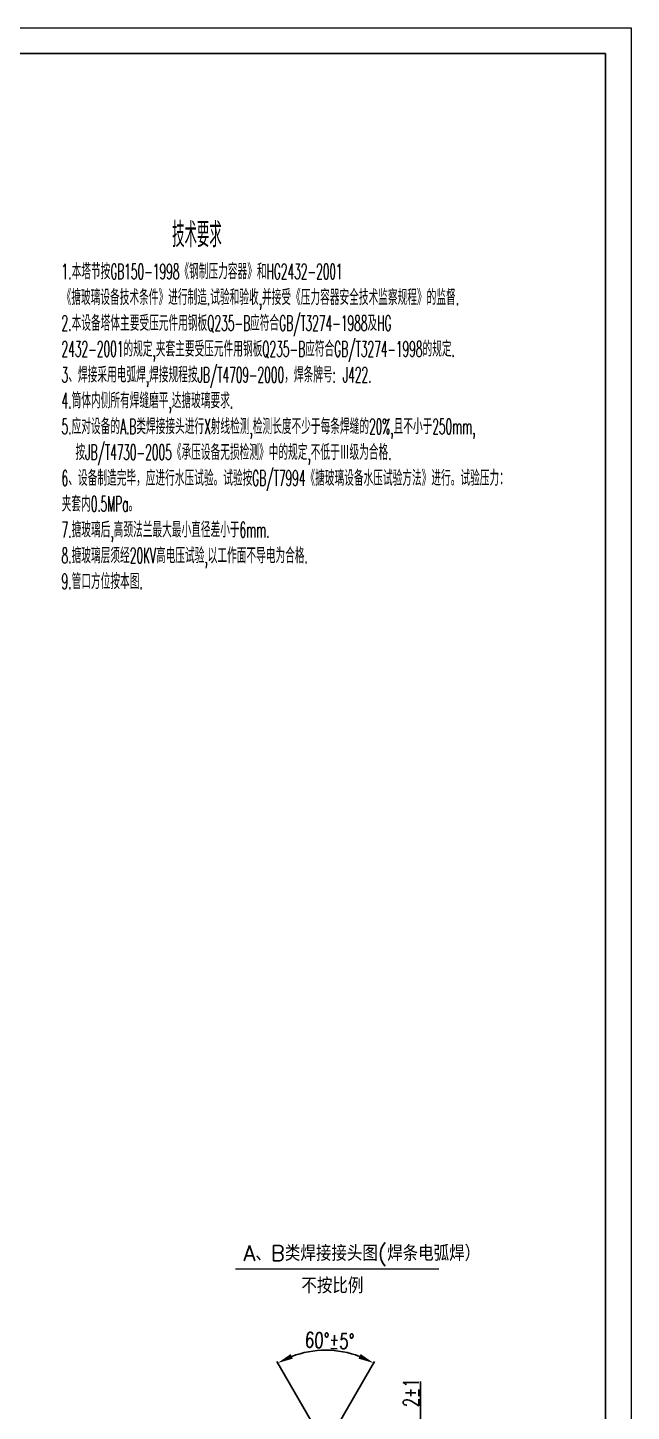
# Model space of a CAD drawing. Extents: x 11707 to 22622, y 3017 to 12806.
# Drawn here: x 16315 to 17289, y 8261 to 10494 of the extents above; entities that cross this region are included whole.
import ezdxf
from ezdxf.enums import TextEntityAlignment as Align

# ---------------------------------------------------------------- set-up
doc = ezdxf.new("R2010")
doc.units = 0
doc.header["$LTSCALE"] = 8
doc.layers.add('cdr_dim', color=7, linetype='Continuous', lineweight=13)
doc.layers.add('cdr_dwg2', color=2, linetype='Continuous', lineweight=9)
doc.layers.add('cdr_dwg1', color=4, linetype='Continuous')
doc.styles.add('HZ', font='txt', dxfattribs={"width": 0.5, "bigfont": 'hzfs'})
doc.styles.get("Standard").update_dxf_attribs({"font": 'txt', "width": 0.7, "bigfont": 'hztxt.shx'})
doc.dimstyles.new('ISO-25', dxfattribs={"dimtxt": 2.5, "dimasz": 2.5, "dimexe": 1.25, "dimexo": 0.625, "dimtad": 1, "dimtxsty": 'Standard', "dimcen": 2.5, "dimadec": 0, "dimazin": 0, "dimtfac": 1, "dimtmove": 0, "dimatfit": 3, "dimfxl": 1, "dimarcsym": 0})

# ---------------------------------------------------------------- blocks, each defined once
blk = doc.blocks.new('*D414')
at = {"layer": 'cdr_dim', "color": 0, "lineweight": -2}
for p, q in [((16948.9, 8237.6), (16948.9, 8309.6)), ((16800.1, 8212.6), (16951.9, 8212.6)), ((16800.1, 8203.2), (16951.9, 8203.2)), ((16948.9, 8203.2), (16948.9, 8212.6)), ((16948.9, 8178.2), (16948.9, 8153.2))]:
    blk.add_line(p, q, dxfattribs=at)
at = {"layer": 'cdr_dim', "color": 0}
for points in [[(16944.8, 8237.6), (16953.1, 8237.6), (16948.9, 8212.6)], [(16944.8, 8178.2), (16953.1, 8178.2), (16948.9, 8203.2)]]:
    blk.add_solid(points, dxfattribs=at)
at = {"layer": 'Defpoints', "color": 0}
for p in [(16799.9, 8212.6), (16799.9, 8203.2), (16948.9, 8203.2)]:
    blk.add_point(p, dxfattribs=at)
at = {"layer": 'cdr_dim', "color": 0, "insert": (16933.4, 8291.3), "char_height": 25, "attachment_point": 5, "rotation": 90}
blk.add_mtext('2%%p1', dxfattribs=at)
blk = doc.blocks.new('*D416')
at = {"layer": 'cdr_dim', "color": 0, "lineweight": -2}
for p, q in [((16772.7, 8245.1), (16716.8, 8341.9)), ((16818.7, 8245.1), (16874.5, 8341.9))]:
    blk.add_line(p, q, dxfattribs=at)
blk.add_arc((16795.7, 8205.3), 154.7, 69.2663, 110.7337, dxfattribs=at)
at = {"layer": 'cdr_dim', "color": 0}
for points in [[(16742.7, 8346.3), (16739.1, 8353.8), (16718.3, 8339.3)], [(16852.2, 8353.8), (16848.7, 8346.3), (16873, 8339.3)]]:
    blk.add_solid(points, dxfattribs=at)
at = {"layer": 'Defpoints', "color": 0}
for p in [(16768.8, 8357.7), (16772.8, 8245), (16818.6, 8245), (16791.4, 8212.6), (16799.9, 8212.6)]:
    blk.add_point(p, dxfattribs=at)
at = {"layer": 'cdr_dim', "color": 0, "insert": (16802.1, 8375.4), "char_height": 25, "attachment_point": 5, "rotation": 357.844}
blk.add_mtext('60%%d%%p5%%d', dxfattribs=at)

msp = doc.modelspace()

# ---------------------------------------------------------------- linework, layer by layer
at = {"layer": 'cdr_dim', "linetype": 'Continuous'}
msp.add_lwpolyline([(14805.843, 6982.95), (14805.843, 10494.15), (17288.763, 10494.15), (17288.763, 6982.95)], close=True, dxfattribs=at)
at = {"layer": 'cdr_dwg1', "linetype": 'Continuous'}
msp.add_lwpolyline([(14910.343, 7024.75), (14910.343, 10452.35), (17246.963, 10452.35), (17246.963, 7024.75)], close=True, dxfattribs=at)
at = {"layer": 'cdr_dwg2'}
msp.add_line((16650.02, 8491.371), (16978.355, 8491.371), dxfattribs=at)

# ---------------------------------------------------------------- texts
at = {"layer": 'cdr_dwg2', "style": 'HZ'}
msp.add_text('A、B类焊接接头图(焊条电弧焊）', height=25, dxfattribs=at).set_placement((16663.095, 8516.472), align=Align.MIDDLE_LEFT)
msp.add_text('不按比例', height=25, dxfattribs=at).set_placement((16756.473, 8451.672))
at = {"layer": 'cdr_dwg2', "insert": (16369.728, 10179.906), "char_height": 25, "width": 1029.77778, "attachment_point": 1, "style": 'HZ'}
msp.add_mtext('           {\\H1.458x;  \\H1.429x; \\H0.7679x;技术要求}\\P1.本塔节按GB150-1998《钢制压力容器》和HG2432-2001\\P《搪玻璃设备技术条件》进行制造.试验和验收,并接受《压力容器安全技术监察规程》的监督.\\P2.本设备塔体主要受压元件用钢板Q235-B应符合GB/T3274-1988及HG\\P2432-2001的规定,夹套主要受压元件用钢板Q235-B应符合GB/T3274-1998的规定.\\P3、焊接采用电弧焊,焊接规程按JB/T4709-2000，焊条牌号: J422.\\P4.筒体内侧所有焊缝磨平,达搪玻璃要求.\\P5.应对设备的A.B类焊接接头进行X射线检测,检测长度不少于每条焊缝的20%,且不小于250mm,\\P  按JB/T4730-2005《承压设备无损检测》中的规定,不低于Ⅲ级为合格.\\P6、设备制造完毕，应进行水压试验。试验按GB/T7994《搪玻璃设备水压试验方法》进行。试验压力：\\P夹套内0.5MPa。\\P7.搪玻璃后,高颈法兰最大最小直径差小于6mm.\\P8.搪玻璃层须经20KV高电压试验,以工作面不导电为合格.\\P9.管口方位按本图.\\P\\P\\P\\P  ', dxfattribs=at)

# ---------------------------------------------------------------- dimensions: what is measured, and where the dimension line sits
at = {"layer": 'cdr_dim'}
dim = msp.add_angular_dim_2l(base=(16768.786, 8357.693), line1=((16799.882, 8212.611), (16818.565, 8244.971)), line2=((16791.434, 8212.611), (16772.751, 8244.971)), text='60%%d%%p5%%d', dimstyle='ISO-25', override={"dimtxt": 25, "dimasz": 25, "dimexe": 3, "dimexo": 0.2, "dimgap": 3, "dimcen": 9}, dxfattribs=at)
dim.commit()
dim.dimension.update_dxf_attribs({"geometry": '*D416', "text_midpoint": (16801.48, 8359.934), "dimtype": 162})
dim = msp.add_linear_dim(base=(16948.947, 8203.162), p1=(16799.882, 8212.611), p2=(16799.882, 8203.162), angle=90, text='2%%p1', dimstyle='ISO-25', override={"dimtxt": 25, "dimasz": 25, "dimexe": 3, "dimexo": 0.2, "dimgap": 3, "dimcen": 9}, dxfattribs=at)
dim.commit()
dim.dimension.update_dxf_attribs({"geometry": '*D414', "text_midpoint": (16948.947, 8291.325), "dimtype": 160})

doc.saveas('drawing.dxf')
